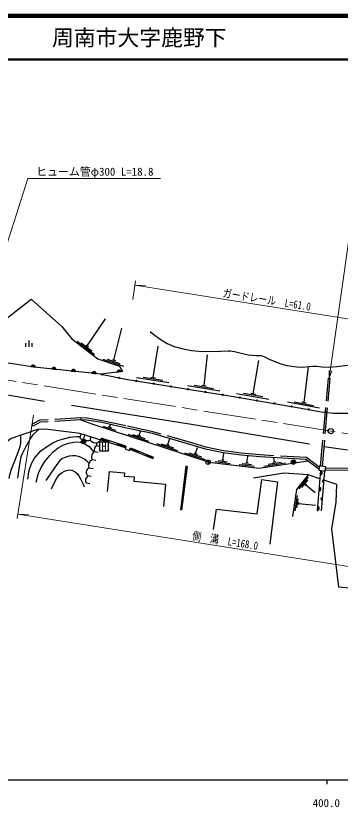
# Model space of a CAD drawing. Units: millimetres at full size, sheet at 1:1000; details may follow other scales. Extents: x 40000 to 680000, y 20000 to 380000.
# Drawn here: x 396749 to 471023, y 198715 to 380000 of the extents above; entities that cross this region are included whole.
import ezdxf
from ezdxf.enums import TextEntityAlignment as Align

# ---------------------------------------------------------------- set-up
doc = ezdxf.new("R2010")
doc.units = ezdxf.units.MM
doc.header["$LTSCALE"] = 1000
doc.linetypes.add('CHAIN', pattern=[18.5, 12, -1.5, 3.5, -1.5])
doc.linetypes.add('DASHED', pattern=[7.5, 6, -1.5])
for name, color, linetype, lineweight in [('M-BGD', 7, 'Continuous', 25), ('M-BMK', 2, 'CHAIN', 13), ('M-BMK-SRVR', 3, 'Continuous', 25), ('M-STR-HTXT', 7, 'Continuous', 13), ('M-STR-STRC', 7, 'Continuous', 25), ('M-TTL', 2, 'Continuous', 140), ('M-TTL-BAND', 7, 'Continuous', 25), ('M-TTL-LINE', 7, 'Continuous', 50)]:
    doc.layers.add(name, color=color, linetype=linetype, lineweight=lineweight)
doc.layers.add('M-TTL-TXT', color=7, linetype='Continuous')
doc.styles.add('ＭＳ ゴシック', font='')
doc.styles.get('ＭＳ ゴシック').set_extended_font_data('MS Gothic')

# ---------------------------------------------------------------- blocks, each defined once
blk = doc.blocks.new('open_arrow')
at = {"color": 0, "linetype": 'Continuous', "lineweight": -2}
blk.add_lwpolyline([(7.5, 1.25), (0, 0), (7.5, -1.25)], dxfattribs=at)

msp = doc.modelspace()

# ---------------------------------------------------------------- hatches: boundary and pattern name
at = {"layer": 'M-BGD'}
for points in [[(400215, 299633, -0.82183), (401194, 299482)], [(404967, 299095, -0.82183), (405952, 298991)], [(409459, 298622, -0.82183), (410445, 298518)], [(414174, 298126, -0.82183), (415159, 298022)], [(416347, 297894, -1), (416641, 297835, -1)], [(419912, 298362, -0.82183), (420895, 298488)], [(420267, 297099, -1), (420561, 297039, -1)], [(424203, 296395, -1), (424500, 296348, -0.41421), (424328, 296223, -0.41421)], [(428153, 295760, -1), (428449, 295712, -0.41421), (428277, 295588, -0.41421)], [(432102, 295124, -1), (432398, 295077, -0.41421), (432226, 294952, -0.41421)], [(436051, 294489, -1), (436347, 294441, -0.41421), (436175, 294317, -0.41421)], [(440000, 293853, -1), (440296, 293806, -0.41421), (440125, 293682, -0.41421)], [(443949, 293218, -1), (444246, 293170, -0.41421), (444074, 293046, -0.41421)], [(447897, 292570, -1), (448192, 292520, -0.41421), (448019, 292397, -0.41421)], [(451840, 291898, -1), (452135, 291848, -0.41421), (451962, 291725, -0.41421)], [(455783, 291226, -1), (456079, 291176, -0.41421), (455906, 291053, -0.41421)], [(459726, 290554, -1), (460022, 290503, -0.41421), (459849, 290381, -0.41421)], [(463664, 289855, -1), (463959, 289800, -1)], [(467607, 289194, -0.41421), (467771, 289328, -0.41421), (467905, 289163, -1)], [(411734, 282450, -1), (412734, 282450, -1)], [(418158, 282622), (416306, 283212), (416184, 282831), (418037, 282241)], [(420064, 282015), (419942, 281634), (421848, 281027), (421969, 281408)], [(422979, 281001), (422888, 280715), (424723, 279976), (424835, 280255)], [(426690, 279508), (426578, 279230), (428153, 278596), (428265, 278874)], [(459812, 277779, -1), (460812, 277779, -1)], [(435966, 276796), (435718, 276827), (435471, 274842), (435719, 274811)], [(466530, 275761, -0.82183), (466445, 274774)], [(435473, 272827), (435225, 272857), (434978, 270873), (435226, 270842)], [(466211, 272034, -0.82183), (466126, 271047)], [(467255, 273678), (467201, 273054, -0.84072)], [(434980, 268857), (434732, 268888), (434485, 266903), (434733, 266872)], [(466913, 269689), (466860, 269066, -0.84072)], [(465835, 267643, -0.82183), (465750, 266655)]]:
    msp.add_hatch(color=256, dxfattribs=at).paths.add_polyline_path(points)

# ---------------------------------------------------------------- linework, layer by layer
for p, q in [((413113, 304424), (417320, 310550)), ((419214, 301148), (421042, 308468)), ((399017, 304135), (399017, 305035)), ((399767, 304135), (399767, 305635)), ((400517, 304135), (400517, 305035)), ((410761, 305461), (414739, 302432)), ((411738, 305094), (414125, 303277)), ((412835, 304636), (413392, 304212)), ((428213, 297168), (429364, 304325)), ((416654, 301384), (421388, 299776)), ((417697, 301347), (420538, 300382)), ((418883, 301261), (419546, 301036)), ((439846, 295296), (440666, 302368)), ((451117, 293442), (452415, 301058)), ((400215, 299633), (401194, 299482)), ((462746, 291452), (463800, 299620)), ((404967, 299095), (405952, 298991)), ((409459, 298622), (410445, 298518)), ((414174, 298126), (415159, 298022)), ((419912, 298362), (420895, 298488)), ((424415, 297172), (431820, 295980)), ((425943, 297229), (430386, 296515)), ((427694, 297252), (428731, 297085)), ((436048, 295300), (443453, 294108)), ((437577, 295358), (442020, 294643)), ((439328, 295380), (440364, 295213)), ((391834, 293658), (403305, 291715)), ((447319, 293480), (454712, 292220)), ((448848, 293524), (453284, 292768)), ((450599, 293530), (451634, 293354)), ((458950, 291555), (466321, 290170)), ((460479, 291573), (464902, 290742)), ((462230, 291549), (463262, 291355)), ((411653, 287880), (411658, 287430)), ((416716, 285986), (419569, 285058)), ((417902, 285916), (418568, 285699)), ((418235, 285808), (418422, 286383)), ((424976, 283930), (425288, 284890)), ((411444, 283313), (411741, 284247)), ((412301, 283105), (412580, 283979)), ((413792, 282794), (414023, 283520)), ((416184, 282831), (415507, 282265)), ((416306, 283212), (416184, 282831)), ((421969, 281408), (416306, 283212)), ((422413, 284133), (427168, 282586)), ((423457, 284109), (426309, 283180)), ((424643, 284038), (425309, 283821)), ((431555, 281785), (431999, 283146)), ((416010, 281338), (415221, 281502)), ((418037, 282241), (418158, 282622)), ((419942, 281634), (420064, 282015)), ((422979, 281001), (428265, 278874)), ((428992, 281990), (433746, 280439)), ((430036, 281965), (432888, 281035)), ((431222, 281894), (431888, 281677)), ((437918, 279709), (438383, 281135)), ((467356, 281371), (472683, 280572)), ((415570, 279956), (414781, 280121)), ((422888, 280715), (428153, 278596)), ((424835, 280255), (424723, 279976)), ((426690, 279508), (426578, 279230)), ((435355, 279914), (440108, 278363)), ((436398, 279889), (439250, 278959)), ((437585, 279818), (438250, 279600)), ((444172, 278280), (444348, 279770)), ((415042, 278151), (414253, 278316)), ((428153, 278596), (428265, 278874)), ((440784, 278241), (440784, 277241)), ((442364, 277890), (445840, 277479)), ((443094, 278105), (445180, 277859)), ((443929, 278309), (444415, 278251)), ((448600, 277454), (450686, 277207)), ((449435, 277657), (449922, 277600)), ((449678, 277629), (449855, 279118)), ((453568, 276868), (458514, 277601)), ((454514, 277311), (457481, 277751)), ((455607, 277777), (456299, 277879)), ((455953, 277828), (455811, 278786)), ((414486, 276193), (413454, 276408)), ((435718, 276827), (434469, 266775)), ((435966, 276796), (434717, 266744)), ((435966, 276796), (435718, 276827)), ((447870, 277238), (451346, 276827)), ((466535, 275827), (465751, 266665)), ((466530, 275761), (466445, 274774)), ((467428, 275696), (466648, 266589)), ((414032, 274449), (413244, 274614)), ((435719, 274811), (435471, 274842)), ((463717, 274351), (461528, 271620)), ((413678, 272752), (412889, 272916)), ((435473, 272827), (435225, 272857)), ((463513, 273617), (462199, 271978)), ((463243, 272801), (462937, 272419)), ((463090, 272610), (465303, 270836)), ((466211, 272034), (466126, 271047)), ((467201, 273054), (467255, 273678)), ((435226, 270842), (434978, 270873)), ((434980, 268857), (434732, 268888)), ((461146, 270083), (460627, 266622)), ((461339, 269346), (461028, 267270)), ((461516, 268506), (461444, 268021)), ((466860, 269066), (466913, 269689)), ((434733, 266872), (434485, 266903)), ((461480, 268264), (465411, 267906)), ((465835, 267643), (465750, 266655))]:
    msp.add_line(p, q, dxfattribs=at)
at = {"layer": 'M-BGD', "linetype": 'DASHED'}
for p, q in [((466552, 276836), (468340, 296980)), ((466949, 276777), (468738, 296945)), ((468340, 296980), (468738, 296945)), ((400711, 286035), (400501, 286433))]:
    msp.add_line(p, q, dxfattribs=at)
at = {"layer": 'M-BGD'}
for points in [[(361558, 307169), (389134, 305400), (393932, 310130), (400278, 315077), (407258, 308864), (409596, 305970), (415540, 301446), (420503, 299760), (421139, 298520)], [(427518, 307673), (428366, 307002), (429807, 305907), (431389, 304952), (432972, 304245), (434731, 303800), (435813, 303531), (437007, 303331), (438686, 303161), (440869, 303136), (443592, 303204), (445341, 303291), (445894, 303265), (446796, 303095), (449943, 302356), (451759, 302184), (452934, 302160), (453559, 301948), (454915, 301293), (457417, 300279), (458820, 299866), (461077, 299590), (462335, 299527), (463960, 299630), (464826, 299743), (465652, 299740), (466845, 299595), (468426, 299504), (470234, 299651), (477601, 300566)], [(421139, 298520), (416319, 297900), (400979, 299515), (386994, 301668)], [(421848, 281027), (411425, 284347), (404060, 285246), (401913, 285327), (395715, 283139), (391631, 280164), (387071, 278835), (381720, 279911), (379136, 282857), (377626, 286725), (368095, 289147), (362679, 290672), (359406, 291689), (353101, 294089), (345637, 296804), (339716, 298985), (333323, 300778)], [(416319, 297900), (421928, 296761), (446605, 292791), (462103, 290149), (466688, 289287), (469514, 289000), (474261, 288940), (478918, 288857), (479723, 289050)], [(409473, 290781), (436982, 286425), (464034, 281961)], [(466162, 276119), (463166, 278386), (452615, 278960), (448389, 279382), (444213, 279899), (440188, 280740), (437122, 281654), (428046, 284297), (421807, 285638), (416472, 286812), (413032, 287382), (411658, 287430)], [(411658, 287425), (414121, 286515), (427177, 282267), (441037, 277745), (452435, 276396), (463605, 278053)], [(402129, 285319), (401343, 284648), (400584, 283900), (399959, 282991), (399543, 282292), (398953, 281151), (398308, 279840), (397910, 279004), (397601, 277279), (397163, 274082)], [(395201, 274040), (395374, 274857), (395692, 275884), (396016, 276727), (396542, 278093), (397279, 280069), (397705, 281329), (397868, 282012), (397928, 282597), (397925, 283020), (397865, 283898)], [(399487, 273851), (399724, 275531), (399982, 276347), (400393, 277581), (401028, 278662), (402505, 280370), (403751, 281299), (405211, 282157), (406341, 282683), (407425, 283030), (409137, 283469), (410647, 283647), (411547, 283639)], [(401426, 273205), (401973, 275253), (402526, 276497), (403386, 277929), (404425, 279222), (405272, 280135), (406409, 281038), (407524, 281644), (408820, 282121), (410059, 282354), (410963, 282408), (411797, 282240), (412760, 281834), (413524, 281304), (414602, 280013)], [(421969, 281408), (421769, 280778), (422803, 280448), (422979, 281001)], [(413482, 277517), (413094, 277917), (412463, 278412), (411734, 278816), (411077, 279065), (410434, 279187), (409780, 279235), (408987, 279129), (408165, 278898), (407410, 278581), (406824, 278114), (406351, 277529), (405567, 276452), (403609, 273565)], [(404938, 271611), (405766, 273390), (406311, 274344), (406837, 274995), (407394, 275401), (407881, 275694), (408321, 275856), (408748, 275947), (409194, 275967), (409540, 275900), (409858, 275781), (410158, 275633), (410444, 275435), (410862, 275053), (411189, 274596), (411595, 273957), (412171, 272735), (412398, 272104)], [(417756, 271010), (418182, 275636), (421623, 275319), (421554, 274576), (423831, 274367), (423743, 273403), (431001, 272735), (430530, 267616)], [(467665, 276032), (482520, 275917), (490120, 275127), (497834, 273988), (503719, 272906), (509004, 271821), (513828, 270775), (516681, 270072), (518875, 269330), (521040, 268435), (524330, 266799), (529254, 264068), (532702, 262189), (537938, 259802), (546363, 255990), (551525, 256183), (554217, 254805), (560494, 250943)], [(441984, 262320), (442681, 267008), (452045, 265923), (453117, 273768), (456693, 273279), (454897, 258992)], [(466373, 273929), (463718, 274833), (458128, 275206), (451184, 274057)], [(463718, 274833), (461058, 271513), (460122, 265281)], [(480841, 240319), (477455, 246065), (474945, 248752), (470683, 249093), (469121, 262481), (470096, 268568), (470237, 272615), (467251, 273631)]]:
    msp.add_lwpolyline(points, dxfattribs=at)
at = {"layer": 'M-BGD', "linetype": 'DASHED'}
for points in [[(466237, 276627), (463327, 278828), (452650, 279409), (448439, 279829), (444287, 280343), (440298, 281176), (437249, 282085), (428156, 284733), (421902, 286078), (416557, 287254), (413077, 287831), (411653, 287880), (402218, 287335), (400501, 286433)], [(411658, 287430), (402341, 286892), (400711, 286035)], [(467722, 276418), (483339, 276331), (490208, 275822), (497949, 274679), (503853, 273594), (509148, 272506), (513986, 271457), (516877, 270745), (519121, 269986), (521330, 269073), (524656, 267419), (529591, 264681), (533015, 262815), (538227, 260439), (546502, 256695), (551681, 256889), (554561, 255416), (560870, 251534)]]:
    msp.add_lwpolyline(points, dxfattribs=at)
at = {"layer": 'M-BGD'}
msp.add_lwpolyline([(466128, 275887), (467612, 275669), (467758, 276659), (466274, 276877)], close=True, dxfattribs=at)
for centre, radius in [((416494, 297864), 150), ((420414, 297069), 150), ((424352, 296372), 150), ((428301, 295736), 150), ((432250, 295101), 150), ((436199, 294465), 150), ((440148, 293830), 150), ((444098, 293194), 150), ((448045, 292545), 150), ((451988, 291873), 150), ((455931, 291201), 150), ((459874, 290529), 150), ((463812, 289828), 150), ((467756, 289179), 150), ((412234, 282450), 500), ((440784, 277741), 500), ((460312, 277779), 500)]:
    msp.add_circle(centre, radius, dxfattribs=at)
for centre, radius, start, end in [((400689, 299461), 505, 2.42127, 160.07946), ((405449, 298946), 505, 5.15971, 162.8179), ((409942, 298473), 505, 5.15971, 162.8179), ((414656, 297977), 505, 5.15971, 162.8179), ((420416, 298328), 505, 18.5021, 176.16029), ((411964, 283587), 588, 207.71844, 305.03907), ((413275, 284044), 1352, 223.92659, 292.44048), ((415032, 283771), 1579, 218.24378, 287.52424), ((415842, 280544), 1142, 122.9425, 201.72703), ((415889, 281687), 693, 123.42995, 195.48024), ((415351, 278974), 1280, 116.43447, 210.96395), ((414893, 276926), 1530, 114.7294, 199.79847), ((413916, 275445), 1068, 115.59927, 231.02765), ((466390, 275276), 505, 276.27736, 73.93555), ((413983, 273574), 1276, 125.40138, 211.02185), ((466071, 271549), 505, 276.27736, 73.93555), ((467282, 273361), 318, 94.99759, 255.21532), ((466941, 269373), 318, 94.99759, 255.21532), ((465695, 267157), 505, 276.27736, 73.93555)]:
    msp.add_arc(centre, radius, start, end, dxfattribs=at)
at = {"layer": 'M-BMK'}
msp.add_lwpolyline([(290805, 312550), (311856, 309668), (481777, 282829), (498054, 280464), (510666, 277909), (524038, 274382), (533923, 271298), (541399, 268341), (549226, 264718), (555076, 261887), (563917, 256310)], dxfattribs=at)
at = {"layer": 'M-BMK-SRVR'}
msp.add_circle((468856, 284870), 600, dxfattribs=at)
at = {"layer": 'M-STR-HTXT'}
for p, q in [((423511, 315022), (424180, 319261)), ((424024, 318273), (481622, 309176)), ((424024, 318273), (426479, 318232)), ((400781, 288508), (397041, 264829)), ((397197, 265816), (399652, 265775))]:
    msp.add_line(p, q, dxfattribs=at)
for points in [[(386606, 302383), (399504, 342731), (429904, 342731)], [(468539, 296962), (473343, 330784), (503743, 330784)], [(397197, 265816), (477280, 253168), (492914, 250896), (503856, 248679), (515742, 245544), (523926, 242991), (529571, 240759), (536389, 237602), (540494, 235616), (547784, 231017)]]:
    msp.add_lwpolyline(points, dxfattribs=at)
at = {"layer": 'M-STR-STRC'}
msp.add_lwpolyline([(415939, 280346), (417939, 280346), (417939, 282346), (415939, 282346)], close=True, dxfattribs=at)
at = {"layer": 'M-TTL'}
msp.add_line((680000, 380000), (40000, 380000), dxfattribs=at)
at = {"layer": 'M-TTL-BAND'}
for p, q in [((40000, 205000), (579000, 205000)), ((468000, 205000), (468000, 204000))]:
    msp.add_line(p, q, dxfattribs=at)
at = {"layer": 'M-TTL-LINE'}
msp.add_line((40000, 370000), (680000, 370000), dxfattribs=at)

# ---------------------------------------------------------------- block references
at = {"layer": 'M-STR-HTXT', "xscale": 240, "yscale": 240, "rotation": 81.9}
msp.add_blockref('open_arrow', (468539, 296962), dxfattribs=at)

# ---------------------------------------------------------------- texts
at = {"layer": 'M-STR-HTXT', "style": 'ＭＳ ゴシック'}
msp.add_text('ヒューム管φ300 L=18.8', height=1833, dxfattribs=at).set_placement((401404, 342831), align=Align.BOTTOM_LEFT)
at = {"layer": 'M-STR-HTXT', "style": 'ＭＳ ゴシック', "width": 0.8}
for s, p in [('ガードレール\u3000L=61.0', (453996, 313487)), ('側\u3000溝\u3000L=168.0', (444464, 258299))]:
    msp.add_text(s, height=1833, rotation=351.024, dxfattribs=at).set_placement(p, align=Align.BOTTOM_CENTER)
at = {"layer": 'M-STR-STRC', "style": 'ＭＳ ゴシック'}
msp.add_text('H', height=1833, dxfattribs=at).set_placement((416939, 281346), align=Align.MIDDLE_CENTER)
at = {"layer": 'M-TTL-BAND', "style": 'ＭＳ ゴシック'}
msp.add_text('400.0', height=1833, dxfattribs=at).set_placement((467844, 198195), align=Align.BOTTOM_CENTER)
at = {"layer": 'M-TTL-TXT', "style": 'ＭＳ ゴシック'}
msp.add_text('周南市大字鹿野下', height=3666, dxfattribs=at).set_placement((405024, 375000), align=Align.MIDDLE_LEFT)

doc.saveas('drawing.dxf')
